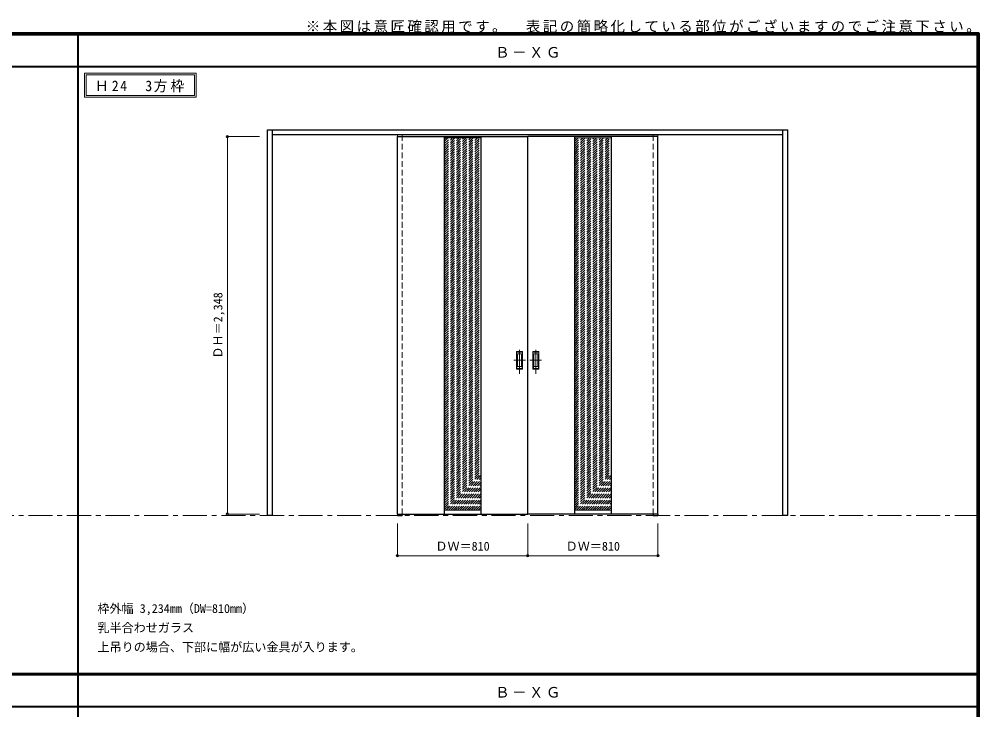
# Model space of a CAD drawing. Units: millimetres, scale not verified. Extents: x -6000 to 5700, y -4307 to 4260.
# Drawn here: x -267 to 5700, y -36 to 4260 of the extents above; entities that cross this region are included whole.
import ezdxf
from ezdxf.enums import TextEntityAlignment as Align

# ---------------------------------------------------------------- set-up
doc = ezdxf.new("R2010")
doc.units = ezdxf.units.MM
doc.header["$LTSCALE"] = 30
doc.header["$PDMODE"] = 32
doc.header["$PDSIZE"] = 15
doc.linetypes.add('CHAIN1', pattern=[8, 5, -1, 1, -1])
doc.linetypes.add('DASHED1', pattern=[1.8, 1.2, -0.6])
for name, color, linetype, lineweight in [('0-1_通り芯', 7, 'CHAIN1', 18), ('0-2_扉', 3, 'Continuous', 25), ('0-4_枠', 3, 'Continuous', 25), ('0-6_引手', 7, 'Continuous', 18), ('0-A_文字', 7, 'Continuous', 18), ('0-B_寸法', 7, 'Continuous', 9), ('0-C_ハッチ', 4, 'DASHED1', 9), ('F-1_枠', 6, 'Continuous', 40)]:
    doc.layers.add(name, color=color, linetype=linetype, lineweight=lineweight)
doc.styles.add('ＭＳ ゴシック', font='')
doc.styles.get('ＭＳ ゴシック').set_extended_font_data('MS Gothic')

msp = doc.modelspace()

# ---------------------------------------------------------------- linework, layer by layer
at = {"layer": '0-1_通り芯'}
msp.add_line((-5490, 1173), (5690, 1173), dxfattribs=at)
at = {"layer": '0-2_扉', "color": 4, "linetype": 'DASHED1', "lineweight": 9}
for p, q in [((2085, 1181), (2085, 3543)), ((2115, 1181), (2115, 3543)), ((2115, 1181.5), (2115, 3529.5)), ((3675, 1181), (3675, 3543)), ((3675, 1181.5), (3675, 3529.5)), ((3705, 1181), (3705, 3543))]:
    msp.add_line(p, q, dxfattribs=at)
at = {"layer": '0-2_扉'}
for p, q in [((2085, 3529.5), (2895, 3529.5)), ((2085, 1181.5), (2085, 3529.5)), ((2376, 3529.5), (2376, 1181.5)), ((2604, 3529.5), (2604, 1181.5)), ((3705, 3529.5), (2895, 3529.5)), ((2895, 1181.5), (2895, 3529.5)), ((3186, 3529.5), (3186, 1181.5)), ((3414, 3529.5), (3414, 1181.5)), ((3705, 1181.5), (3705, 3529.5)), ((2085, 1181.5), (2895, 1181.5)), ((2085, 1181.5), (2085, 1173)), ((2085, 1173), (2115, 1173)), ((2115, 1181.5), (2115, 1173)), ((3705, 1181.5), (2895, 1181.5)), ((3675, 1181.5), (3675, 1173)), ((3675, 1173), (3705, 1173)), ((3705, 1181.5), (3705, 1173))]:
    msp.add_line(p, q, dxfattribs=at)
at = {"layer": '0-2_扉', "color": 7, "lineweight": 18}
for p, q in [((2376, 3521.5), (2604, 3521.5)), ((3186, 3521.5), (3414, 3521.5)), ((2376, 1205.5), (2604, 1205.5)), ((3186, 1205.5), (3414, 1205.5))]:
    msp.add_line(p, q, dxfattribs=at)
at = {"layer": '0-4_枠'}
for p, q in [((1278, 3573), (4512, 3573)), ((1278, 1173), (1278, 3573)), ((1308, 1173), (1308, 3573)), ((1308, 3543), (4482, 3543)), ((4482, 1173), (4482, 3573)), ((4512, 1173), (4512, 3573)), ((1308, 1173), (1278, 1173)), ((4512, 1173), (4482, 1173))]:
    msp.add_line(p, q, dxfattribs=at)
at = {"layer": '0-6_引手', "linetype": 'CHAIN1'}
for p, q in [((2844, 2053.77), (2844, 2224.62)), ((2946, 2053.77), (2946, 2224.62)), ((2882.07, 2139), (2809.56, 2139)), ((2907.93, 2139), (2980.43, 2139))]:
    msp.add_line(p, q, dxfattribs=at)
at = {"layer": '0-6_引手'}
for p, q in [((2863, 2194), (2825, 2194)), ((2825, 2084), (2825, 2194)), ((2856.5, 2178), (2831.5, 2178)), ((2831.5, 2100), (2831.5, 2178)), ((2856.5, 2100), (2856.5, 2178)), ((2863, 2084), (2863, 2194)), ((2927, 2194), (2965, 2194)), ((2927, 2084), (2927, 2194)), ((2933.5, 2178), (2958.5, 2178)), ((2933.5, 2100), (2933.5, 2178)), ((2958.5, 2100), (2958.5, 2178)), ((2965, 2084), (2965, 2194)), ((2856.5, 2100), (2831.5, 2100)), ((2933.5, 2100), (2958.5, 2100)), ((2863, 2084), (2825, 2084)), ((2927, 2084), (2965, 2084))]:
    msp.add_line(p, q, dxfattribs=at)
at = {"layer": '0-6_引手', "linetype": 'DASHED1'}
for p, q in [((2828, 2088), (2828, 2190)), ((2962, 2088), (2962, 2190)), ((2860, 2088), (2828, 2088)), ((2930, 2088), (2962, 2088))]:
    msp.add_line(p, q, dxfattribs=at)
for points in [[(2860, 2088), (2860, 2190), (2828, 2190)], [(2930, 2088), (2930, 2190), (2962, 2190)]]:
    msp.add_lwpolyline(points, dxfattribs=at)
at = {"layer": '0-A_文字'}
for p, q in [((140, 3925), (140, 3775)), ((150, 3915), (150, 3785)), ((150, 3915), (822.62, 3915)), ((822.62, 3915), (822.62, 3785)), ((140, 3775), (832.62, 3775)), ((150, 3785), (822.62, 3785))]:
    msp.add_line(p, q, dxfattribs=at)
msp.add_lwpolyline([(140, 3925), (832.62, 3925), (832.62, 3775)], dxfattribs=at)
at = {"layer": '0-B_寸法', "color": 4}
for p, q in [((1028, 3529.5), (1228, 3529.5)), ((1028, 3529.5), (1028, 1181.5)), ((1028, 1181.5), (1228, 1181.5)), ((2085, 923), (2085, 1123)), ((2895, 923), (2895, 1123)), ((3705, 923), (3705, 1123)), ((2085, 923), (3705, 923))]:
    msp.add_line(p, q, dxfattribs=at)
at = {"layer": '0-B_寸法'}
for p in [(1028, 3529.5), (1028, 1181.5), (2085, 923), (2895, 923), (3705, 923)]:
    msp.add_point(p, dxfattribs=at)
at = {"layer": '0-C_ハッチ'}
for p, q in [((2376, 3300.48), (2597.02, 3521.5)), ((2376, 3314.62), (2582.88, 3521.5)), ((2376, 3328.76), (2568.73, 3521.5)), ((2376, 3342.91), (2554.59, 3521.5)), ((2376, 3357.05), (2540.45, 3521.5)), ((2376, 3371.19), (2526.31, 3521.5)), ((2376, 3385.33), (2512.17, 3521.5)), ((2376, 3399.48), (2498.02, 3521.5)), ((2376, 3413.62), (2483.88, 3521.5)), ((2376, 3427.76), (2469.74, 3521.5)), ((2376, 3441.9), (2455.6, 3521.5)), ((2376, 3456.04), (2441.46, 3521.5)), ((2376, 3470.19), (2427.31, 3521.5)), ((2376, 3484.33), (2413.17, 3521.5)), ((2376, 3498.47), (2399.03, 3521.5)), ((2376, 3512.61), (2384.89, 3521.5)), ((3186, 3300.48), (3407.02, 3521.5)), ((3186, 3314.62), (3392.88, 3521.5)), ((3186, 3328.76), (3378.73, 3521.5)), ((3186, 3342.91), (3364.59, 3521.5)), ((3186, 3357.05), (3350.45, 3521.5)), ((3186, 3371.19), (3336.31, 3521.5)), ((3186, 3385.33), (3322.17, 3521.5)), ((3186, 3399.48), (3308.02, 3521.5)), ((3186, 3413.62), (3293.88, 3521.5)), ((3186, 3427.76), (3279.74, 3521.5)), ((3186, 3441.9), (3265.6, 3521.5)), ((3186, 3456.04), (3251.46, 3521.5)), ((3186, 3470.19), (3237.31, 3521.5)), ((3186, 3484.33), (3223.17, 3521.5)), ((3186, 3498.47), (3209.03, 3521.5)), ((3186, 3512.61), (3194.89, 3521.5)), ((2376, 3286.34), (2604, 3514.34)), ((2376, 3272.2), (2604, 3500.2)), ((2376, 3258.05), (2604, 3486.05)), ((2376, 3243.91), (2604, 3471.91)), ((3186, 3286.34), (3414, 3514.34)), ((3186, 3272.2), (3414, 3500.2)), ((3186, 3258.05), (3414, 3486.05)), ((3186, 3243.91), (3414, 3471.91)), ((2376, 3229.77), (2604, 3457.77)), ((2376, 3215.63), (2604, 3443.63)), ((2376, 3201.49), (2604, 3429.49)), ((2376, 3187.34), (2604, 3415.34)), ((2376, 3173.2), (2604, 3401.2)), ((3186, 3229.77), (3414, 3457.77)), ((3186, 3215.63), (3414, 3443.63)), ((3186, 3201.49), (3414, 3429.49)), ((3186, 3187.34), (3414, 3415.34)), ((3186, 3173.2), (3414, 3401.2)), ((2376, 3159.06), (2604, 3387.06)), ((2376, 3144.92), (2604, 3372.92)), ((2376, 3130.77), (2604, 3358.77)), ((2376, 3116.63), (2604, 3344.63)), ((3186, 3159.06), (3414, 3387.06)), ((3186, 3144.92), (3414, 3372.92)), ((3186, 3130.77), (3414, 3358.77)), ((3186, 3116.63), (3414, 3344.63)), ((2376, 3102.49), (2604, 3330.49)), ((2376, 3088.35), (2604, 3316.35)), ((2376, 3074.21), (2604, 3302.21)), ((2376, 3060.06), (2604, 3288.06)), ((3186, 3102.49), (3414, 3330.49)), ((3186, 3088.35), (3414, 3316.35)), ((3186, 3074.21), (3414, 3302.21)), ((3186, 3060.06), (3414, 3288.06)), ((2376, 3045.92), (2604, 3273.92)), ((2376, 3031.78), (2604, 3259.78)), ((2376, 3017.64), (2604, 3245.64)), ((2376, 3003.5), (2604, 3231.5)), ((3186, 3045.92), (3414, 3273.92)), ((3186, 3031.78), (3414, 3259.78)), ((3186, 3017.64), (3414, 3245.64)), ((3186, 3003.5), (3414, 3231.5)), ((2376, 2989.35), (2604, 3217.35)), ((2376, 2975.21), (2604, 3203.21)), ((2376, 2961.07), (2604, 3189.07)), ((2376, 2946.93), (2604, 3174.93)), ((3186, 2989.35), (3414, 3217.35)), ((3186, 2975.21), (3414, 3203.21)), ((3186, 2961.07), (3414, 3189.07)), ((3186, 2946.93), (3414, 3174.93)), ((2376, 2932.78), (2604, 3160.78)), ((2376, 2918.64), (2604, 3146.64)), ((2376, 2904.5), (2604, 3132.5)), ((2376, 2890.36), (2604, 3118.36)), ((2376, 2876.22), (2604, 3104.22)), ((3186, 2932.78), (3414, 3160.78)), ((3186, 2918.64), (3414, 3146.64)), ((3186, 2904.5), (3414, 3132.5)), ((3186, 2890.36), (3414, 3118.36)), ((3186, 2876.22), (3414, 3104.22)), ((2376, 2862.07), (2604, 3090.07)), ((2376, 2847.93), (2604, 3075.93)), ((2376, 2833.79), (2604, 3061.79)), ((2376, 2819.65), (2604, 3047.65)), ((3186, 2862.07), (3414, 3090.07)), ((3186, 2847.93), (3414, 3075.93)), ((3186, 2833.79), (3414, 3061.79)), ((3186, 2819.65), (3414, 3047.65)), ((2376, 2805.51), (2604, 3033.51)), ((2376, 2791.36), (2604, 3019.36)), ((2376, 2777.22), (2604, 3005.22)), ((2376, 2763.08), (2604, 2991.08)), ((3186, 2805.51), (3414, 3033.51)), ((3186, 2791.36), (3414, 3019.36)), ((3186, 2777.22), (3414, 3005.22)), ((3186, 2763.08), (3414, 2991.08)), ((2376, 2748.94), (2604, 2976.94)), ((2376, 2734.79), (2604, 2962.79)), ((2376, 2720.65), (2604, 2948.65)), ((2376, 2706.51), (2604, 2934.51)), ((3186, 2748.94), (3414, 2976.94)), ((3186, 2734.79), (3414, 2962.79)), ((3186, 2720.65), (3414, 2948.65)), ((3186, 2706.51), (3414, 2934.51)), ((2376, 2692.37), (2604, 2920.37)), ((2376, 2678.23), (2604, 2906.23)), ((2376, 2664.08), (2604, 2892.08)), ((2376, 2649.94), (2604, 2877.94)), ((3186, 2692.37), (3414, 2920.37)), ((3186, 2678.23), (3414, 2906.23)), ((3186, 2664.08), (3414, 2892.08)), ((3186, 2649.94), (3414, 2877.94)), ((2376, 2635.8), (2604, 2863.8)), ((2376, 2621.66), (2604, 2849.66)), ((2376, 2607.52), (2604, 2835.52)), ((2376, 2593.37), (2604, 2821.37)), ((2376, 2579.23), (2604, 2807.23)), ((3186, 2635.8), (3414, 2863.8)), ((3186, 2621.66), (3414, 2849.66)), ((3186, 2607.52), (3414, 2835.52)), ((3186, 2593.37), (3414, 2821.37)), ((3186, 2579.23), (3414, 2807.23)), ((2376, 2565.09), (2604, 2793.09)), ((2376, 2550.95), (2604, 2778.95)), ((2376, 2536.81), (2604, 2764.81)), ((2376, 2522.66), (2604, 2750.66)), ((3186, 2565.09), (3414, 2793.09)), ((3186, 2550.95), (3414, 2778.95)), ((3186, 2536.81), (3414, 2764.81)), ((3186, 2522.66), (3414, 2750.66)), ((2376, 2508.52), (2604, 2736.52)), ((2376, 2494.38), (2604, 2722.38)), ((2376, 2480.24), (2604, 2708.24)), ((2376, 2466.09), (2604, 2694.09)), ((3186, 2508.52), (3414, 2736.52)), ((3186, 2494.38), (3414, 2722.38)), ((3186, 2480.24), (3414, 2708.24)), ((3186, 2466.09), (3414, 2694.09)), ((2376, 2451.95), (2604, 2679.95)), ((2376, 2437.81), (2604, 2665.81)), ((2376, 2423.67), (2604, 2651.67)), ((2376, 2409.53), (2604, 2637.53)), ((3186, 2451.95), (3414, 2679.95)), ((3186, 2437.81), (3414, 2665.81)), ((3186, 2423.67), (3414, 2651.67)), ((3186, 2409.53), (3414, 2637.53)), ((2376, 2395.38), (2604, 2623.38)), ((2376, 2381.24), (2604, 2609.24)), ((2376, 2367.1), (2604, 2595.1)), ((2376, 2352.96), (2604, 2580.96)), ((2376, 2338.82), (2604, 2566.82)), ((3186, 2395.38), (3414, 2623.38)), ((3186, 2381.24), (3414, 2609.24)), ((3186, 2367.1), (3414, 2595.1)), ((3186, 2352.96), (3414, 2580.96)), ((3186, 2338.82), (3414, 2566.82)), ((2376, 2324.67), (2604, 2552.67)), ((2376, 2310.53), (2604, 2538.53)), ((2376, 2296.39), (2604, 2524.39)), ((2376, 2282.25), (2604, 2510.25)), ((3186, 2324.67), (3414, 2552.67)), ((3186, 2310.53), (3414, 2538.53)), ((3186, 2296.39), (3414, 2524.39)), ((3186, 2282.25), (3414, 2510.25)), ((2376, 2268.1), (2604, 2496.1)), ((2376, 2253.96), (2604, 2481.96)), ((2376, 2239.82), (2604, 2467.82)), ((2376, 2225.68), (2604, 2453.68)), ((3186, 2268.1), (3414, 2496.1)), ((3186, 2253.96), (3414, 2481.96)), ((3186, 2239.82), (3414, 2467.82)), ((3186, 2225.68), (3414, 2453.68)), ((2376, 2211.54), (2604, 2439.54)), ((2376, 2197.39), (2604, 2425.39)), ((2376, 2183.25), (2604, 2411.25)), ((2376, 2169.11), (2604, 2397.11)), ((3186, 2211.54), (3414, 2439.54)), ((3186, 2197.39), (3414, 2425.39)), ((3186, 2183.25), (3414, 2411.25)), ((3186, 2169.11), (3414, 2397.11)), ((2376, 2154.97), (2604, 2382.97)), ((2376, 2140.83), (2604, 2368.83)), ((2376, 2126.68), (2604, 2354.68)), ((2376, 2112.54), (2604, 2340.54)), ((3186, 2154.97), (3414, 2382.97)), ((3186, 2140.83), (3414, 2368.83)), ((3186, 2126.68), (3414, 2354.68)), ((3186, 2112.54), (3414, 2340.54)), ((2376, 2098.4), (2604, 2326.4)), ((2376, 2084.26), (2604, 2312.26)), ((2376, 2070.11), (2604, 2298.11)), ((2376, 2055.97), (2604, 2283.97)), ((2376, 2041.83), (2604, 2269.83)), ((3186, 2098.4), (3414, 2326.4)), ((3186, 2084.26), (3414, 2312.26)), ((3186, 2070.11), (3414, 2298.11)), ((3186, 2055.97), (3414, 2283.97)), ((3186, 2041.83), (3414, 2269.83)), ((2376, 2027.69), (2604, 2255.69)), ((2376, 2013.55), (2604, 2241.55)), ((2376, 1999.4), (2604, 2227.4)), ((2376, 1985.26), (2604, 2213.26)), ((3186, 2027.69), (3414, 2255.69)), ((3186, 2013.55), (3414, 2241.55)), ((3186, 1999.4), (3414, 2227.4)), ((3186, 1985.26), (3414, 2213.26)), ((2376, 1971.12), (2604, 2199.12)), ((2376, 1956.98), (2604, 2184.98)), ((2376, 1942.84), (2604, 2170.84)), ((2376, 1928.69), (2604, 2156.69)), ((3186, 1971.12), (3414, 2199.12)), ((3186, 1956.98), (3414, 2184.98)), ((3186, 1942.84), (3414, 2170.84)), ((3186, 1928.69), (3414, 2156.69)), ((2376, 1914.55), (2604, 2142.55)), ((2376, 1900.41), (2604, 2128.41)), ((2376, 1886.27), (2604, 2114.27)), ((2376, 1872.12), (2604, 2100.12)), ((3186, 1914.55), (3414, 2142.55)), ((3186, 1900.41), (3414, 2128.41)), ((3186, 1886.27), (3414, 2114.27)), ((3186, 1872.12), (3414, 2100.12)), ((2376, 1857.98), (2604, 2085.98)), ((2376, 1843.84), (2604, 2071.84)), ((2376, 1829.7), (2604, 2057.7)), ((2376, 1815.56), (2604, 2043.56)), ((2376, 1801.41), (2604, 2029.41)), ((3186, 1857.98), (3414, 2085.98)), ((3186, 1843.84), (3414, 2071.84)), ((3186, 1829.7), (3414, 2057.7)), ((3186, 1815.56), (3414, 2043.56)), ((3186, 1801.41), (3414, 2029.41)), ((2376, 1787.27), (2604, 2015.27)), ((2376, 1773.13), (2604, 2001.13)), ((2376, 1758.99), (2604, 1986.99)), ((2376, 1744.85), (2604, 1972.85)), ((3186, 1787.27), (3414, 2015.27)), ((3186, 1773.13), (3414, 2001.13)), ((3186, 1758.99), (3414, 1986.99)), ((3186, 1744.85), (3414, 1972.85)), ((2376, 1730.7), (2604, 1958.7)), ((2376, 1716.56), (2604, 1944.56)), ((2376, 1702.42), (2604, 1930.42)), ((2376, 1688.28), (2604, 1916.28)), ((3186, 1730.7), (3414, 1958.7)), ((3186, 1716.56), (3414, 1944.56)), ((3186, 1702.42), (3414, 1930.42)), ((3186, 1688.28), (3414, 1916.28)), ((2376, 1674.13), (2604, 1902.13)), ((2376, 1659.99), (2604, 1887.99)), ((2376, 1645.85), (2604, 1873.85)), ((2376, 1631.71), (2604, 1859.71)), ((3186, 1674.13), (3414, 1902.13)), ((3186, 1659.99), (3414, 1887.99)), ((3186, 1645.85), (3414, 1873.85)), ((3186, 1631.71), (3414, 1859.71)), ((2376, 1617.57), (2604, 1845.57)), ((2376, 1603.42), (2604, 1831.42)), ((2376, 1589.28), (2604, 1817.28)), ((2376, 1575.14), (2604, 1803.14)), ((3186, 1617.57), (3414, 1845.57)), ((3186, 1603.42), (3414, 1831.42)), ((3186, 1589.28), (3414, 1817.28)), ((3186, 1575.14), (3414, 1803.14)), ((2376, 1561), (2604, 1789)), ((2376, 1546.86), (2604, 1774.86)), ((2376, 1532.71), (2604, 1760.71)), ((2376, 1518.57), (2604, 1746.57)), ((2376, 1504.43), (2604, 1732.43)), ((3186, 1561), (3414, 1789)), ((3186, 1546.86), (3414, 1774.86)), ((3186, 1532.71), (3414, 1760.71)), ((3186, 1518.57), (3414, 1746.57)), ((3186, 1504.43), (3414, 1732.43)), ((2376, 1490.29), (2604, 1718.29)), ((2376, 1476.14), (2604, 1704.14)), ((2376, 1462), (2604, 1690)), ((2376, 1447.86), (2604, 1675.86)), ((3186, 1490.29), (3414, 1718.29)), ((3186, 1476.14), (3414, 1704.14)), ((3186, 1462), (3414, 1690)), ((3186, 1447.86), (3414, 1675.86)), ((2376, 1433.72), (2604, 1661.72)), ((2376, 1419.58), (2604, 1647.58)), ((2376, 1405.43), (2604, 1633.43)), ((2376, 1391.29), (2604, 1619.29)), ((3186, 1433.72), (3414, 1661.72)), ((3186, 1419.58), (3414, 1647.58)), ((3186, 1405.43), (3414, 1633.43)), ((3186, 1391.29), (3414, 1619.29)), ((2376, 1377.15), (2604, 1605.15)), ((2376, 1363.01), (2604, 1591.01)), ((2376, 1348.87), (2604, 1576.87)), ((2376, 1334.72), (2604, 1562.72)), ((3186, 1377.15), (3414, 1605.15)), ((3186, 1363.01), (3414, 1591.01)), ((3186, 1348.87), (3414, 1576.87)), ((3186, 1334.72), (3414, 1562.72)), ((2376, 1320.58), (2604, 1548.58)), ((2376, 1306.44), (2604, 1534.44)), ((2376, 1292.3), (2604, 1520.3)), ((2376, 1278.16), (2604, 1506.16)), ((2376, 1264.01), (2604, 1492.01)), ((3186, 1320.58), (3414, 1548.58)), ((3186, 1306.44), (3414, 1534.44)), ((3186, 1292.3), (3414, 1520.3)), ((3186, 1278.16), (3414, 1506.16)), ((3186, 1264.01), (3414, 1492.01)), ((2376, 1249.87), (2604, 1477.87)), ((2376, 1235.73), (2604, 1463.73)), ((2376, 1221.59), (2604, 1449.59)), ((2376, 1207.44), (2604, 1435.44)), ((3186, 1249.87), (3414, 1477.87)), ((3186, 1235.73), (3414, 1463.73)), ((3186, 1221.59), (3414, 1449.59)), ((3186, 1207.44), (3414, 1435.44)), ((2388.2, 1205.5), (2604, 1421.3)), ((2402.34, 1205.5), (2604, 1407.16)), ((2416.48, 1205.5), (2604, 1393.02)), ((2430.62, 1205.5), (2604, 1378.88)), ((3198.2, 1205.5), (3414, 1421.3)), ((3212.34, 1205.5), (3414, 1407.16)), ((3226.48, 1205.5), (3414, 1393.02)), ((3240.62, 1205.5), (3414, 1378.88)), ((2444.77, 1205.5), (2604, 1364.73)), ((2458.91, 1205.5), (2604, 1350.59)), ((2473.05, 1205.5), (2604, 1336.45)), ((2487.19, 1205.5), (2604, 1322.31)), ((3254.77, 1205.5), (3414, 1364.73)), ((3268.91, 1205.5), (3414, 1350.59)), ((3283.05, 1205.5), (3414, 1336.45)), ((3297.19, 1205.5), (3414, 1322.31)), ((2501.33, 1205.5), (2604, 1308.17)), ((2515.48, 1205.5), (2604, 1294.02)), ((2529.62, 1205.5), (2604, 1279.88)), ((2543.76, 1205.5), (2604, 1265.74)), ((3311.33, 1205.5), (3414, 1308.17)), ((3325.48, 1205.5), (3414, 1294.02)), ((3339.62, 1205.5), (3414, 1279.88)), ((3353.76, 1205.5), (3414, 1265.74)), ((2557.9, 1205.5), (2604, 1251.6)), ((2572.04, 1205.5), (2604, 1237.45)), ((2586.19, 1205.5), (2604, 1223.31)), ((3367.9, 1205.5), (3414, 1251.6)), ((3382.04, 1205.5), (3414, 1237.45)), ((3396.19, 1205.5), (3414, 1223.31))]:
    msp.add_line(p, q, dxfattribs=at)
at = {"layer": 'F-1_枠'}
for p, q in [((-6000, 4175), (5700, 4175)), ((-6000, 4170), (5700, 4170)), ((-6000, 4165), (5700, 4165)), ((100, -3790), (100, 4175)), ((5690, 4175), (5690, -4205)), ((5695, 4175), (5695, -4205)), ((5700, 4175), (5700, -4205)), ((-6000, 3965), (5700, 3965)), ((-6000, 190.5), (5700, 190.5)), ((-6000, 187.5), (5700, 187.5)), ((-6000, 184.5), (5700, 184.5)), ((-6000, -15.5), (5700, -15.5))]:
    msp.add_line(p, q, dxfattribs=at)

# ---------------------------------------------------------------- texts
at = {"layer": '0-A_文字', "style": 'ＭＳ ゴシック'}
for s, p in [('枠外幅 3,234mm（DW=810mm）', (220, 550.5)), ('乳半合わせガラス', (220, 430.5)), ('上吊りの場合、下部に幅が広い金具が入ります。', (220, 310.5))]:
    msp.add_text(s, height=54.99, dxfattribs=at).set_placement(p, align=Align.BOTTOM_LEFT)
at = {"layer": '0-A_文字', "char_height": 65.98, "attachment_point": 7, "style": 'ＭＳ ゴシック'}
for s, insert in [('\\T1.17;※本図は意匠確認用です。\u3000表記の簡略化している部位がございますのでご注意下さい。', (1515, 4175)), ('\\T1.17;Ｂ－ＸＧ', (2692.5, 4020)), ('\\T1.22;\\W0.95;Ｈ24\u30003方枠', (204.66, 3805)), ('\\T1.17;Ｂ－ＸＧ', (2692.5, 39.5))]:
    msp.add_mtext(s, dxfattribs=dict(at, insert=insert))
at = {"layer": '0-B_寸法', "style": 'ＭＳ ゴシック'}
msp.add_text('ＤＨ＝2,348', height=54.99, rotation=90, dxfattribs=at).set_placement((1013, 2149.25), align=Align.BOTTOM_LEFT)
for p in [(2321.25, 938), (3131.25, 938)]:
    msp.add_text('ＤＷ＝810', height=54.99, dxfattribs=at).set_placement(p, align=Align.BOTTOM_LEFT)

doc.saveas('drawing.dxf')
